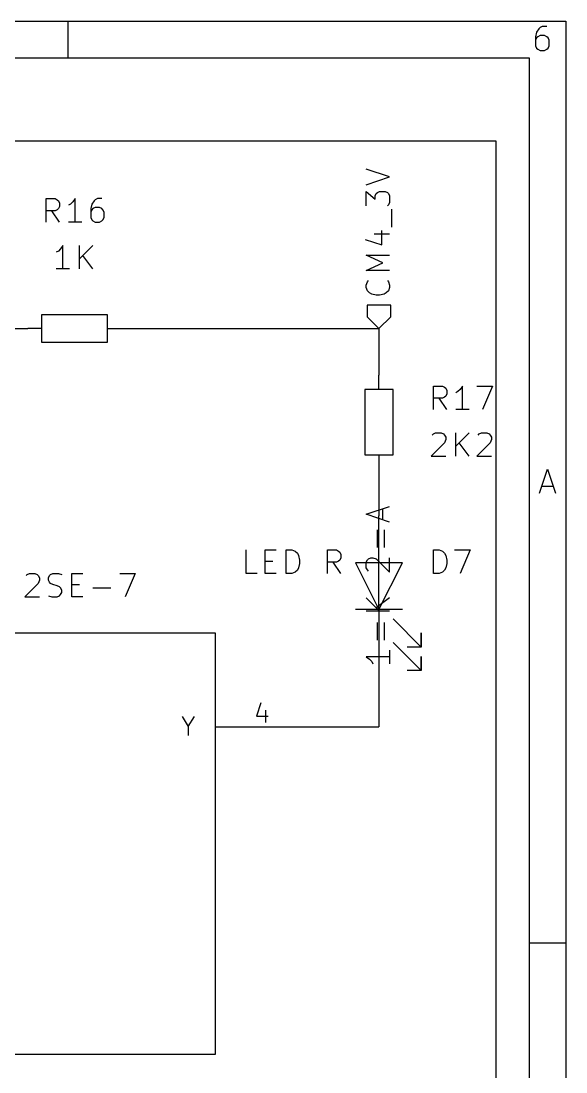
# Model space of a CAD drawing. Header units: millimetres. Extents: x 10 to 287, y -200 to -10.
# Drawn here: x 257.4 to 287, y -67 to -10 of the extents above; entities that cross this region are included whole.
import ezdxf

# ---------------------------------------------------------------- set-up
doc = ezdxf.new("R2010")
doc.units = ezdxf.units.MM
for name, color, linetype in [('GREENSIXTYFIVE', 129, 'CONTINUOUS'), ('LIGHTBLUE', 172, 'CONTINUOUS'), ('LIGHTGREEN', 92, 'CONTINUOUS'), ('LIGHTRED', 12, 'CONTINUOUS'), ('MAGENTA', 214, 'CONTINUOUS'), ('RED', 14, 'CONTINUOUS'), ('WHITE', 250, 'CONTINUOUS'), ('YELLOWTHREE', 44, 'CONTINUOUS')]:
    doc.layers.add(name, color=color, linetype=linetype)

msp = doc.modelspace()

# ---------------------------------------------------------------- linework, layer by layer
at = {"layer": 'GREENSIXTYFIVE', "linetype": 'CONTINUOUS'}
for p, q in [((258.8078, -20.8991), (258.8078, -19.6291)), ((258.8078, -19.6291), (259.2916, -19.6291)), ((259.2916, -19.6291), (259.4126, -19.6896)), ((259.4126, -19.6896), (259.4731, -19.7501)), ((259.4731, -19.7501), (259.5335, -19.871)), ((259.5335, -19.871), (259.5335, -20.0525)), ((260.1383, -19.9315), (260.0174, -19.992)), ((260.2593, -19.8106), (260.1383, -19.9315)), ((260.3802, -19.6291), (260.2593, -19.8106)), ((260.3802, -20.8991), (260.3802, -19.6291)), ((261.2873, -19.9315), (261.2269, -20.1734)), ((261.4083, -19.7501), (261.2873, -19.9315)), ((261.4688, -19.6896), (261.4083, -19.7501)), ((261.5897, -19.6291), (261.4688, -19.6896)), ((261.8316, -19.6291), (261.5897, -19.6291)), ((259.2916, -20.2944), (258.8078, -20.2944)), ((259.5335, -20.8991), (259.1102, -20.2944)), ((259.4126, -20.2339), (259.2916, -20.2944)), ((259.4731, -20.1734), (259.4126, -20.2339)), ((259.5335, -20.0525), (259.4731, -20.1734)), ((261.2269, -20.1734), (261.2269, -20.6572)), ((261.2873, -20.2339), (261.2269, -20.3548)), ((261.3478, -20.1734), (261.2873, -20.2339)), ((261.4688, -20.1129), (261.3478, -20.1734)), ((261.7107, -20.1129), (261.4688, -20.1129)), ((261.8316, -20.1734), (261.7107, -20.1129)), ((261.8921, -20.2339), (261.8316, -20.1734)), ((261.9526, -20.3548), (261.8921, -20.2339)), ((261.9526, -20.6572), (261.9526, -20.3548)), ((260.7431, -20.8991), (260.0174, -20.8991)), ((261.2269, -20.6572), (261.2873, -20.7782)), ((261.2873, -20.7782), (261.3478, -20.8387)), ((261.3478, -20.8387), (261.4688, -20.8991)), ((261.4688, -20.8991), (261.7107, -20.8991)), ((261.7107, -20.8991), (261.8316, -20.8387)), ((261.8316, -20.8387), (261.8921, -20.7782)), ((261.8921, -20.7782), (261.9526, -20.6572)), ((259.7149, -22.1691), (259.594, -22.3506)), ((259.7149, -23.4391), (259.7149, -22.1691)), ((260.622, -23.4391), (260.622, -22.1691)), ((261.3477, -22.1691), (260.622, -22.8948)), ((259.473, -22.4715), (259.3521, -22.532)), ((259.594, -22.3506), (259.473, -22.4715)), ((261.3477, -23.4391), (260.8035, -22.7134)), ((260.0778, -23.4391), (259.3521, -23.4391)), ((279.8135, -31.0591), (279.8135, -29.7891)), ((279.8135, -29.7891), (280.2973, -29.7891)), ((280.2973, -29.7891), (280.4183, -29.8496)), ((280.4183, -29.8496), (280.4788, -29.9101)), ((280.4788, -29.9101), (280.5392, -30.031)), ((280.5392, -30.031), (280.5392, -30.2125)), ((281.144, -30.0915), (281.0231, -30.152)), ((281.265, -29.9706), (281.144, -30.0915)), ((281.3859, -29.7891), (281.265, -29.9706)), ((281.3859, -31.0591), (281.3859, -29.7891)), ((282.1721, -29.7891), (283.0187, -29.7891)), ((283.0187, -29.7891), (282.4745, -31.0591)), ((280.2973, -30.4544), (279.8135, -30.4544)), ((280.5392, -31.0591), (280.1159, -30.4544)), ((280.4183, -30.3939), (280.2973, -30.4544)), ((280.4788, -30.3334), (280.4183, -30.3939)), ((280.5392, -30.2125), (280.4788, -30.3334)), ((281.7488, -31.0591), (281.0231, -31.0591)), ((279.7531, -32.4501), (279.8135, -32.3896)), ((279.8135, -32.3896), (279.9345, -32.3291)), ((279.9345, -32.3291), (280.2369, -32.3291)), ((280.2369, -32.3291), (280.3578, -32.3896)), ((280.3578, -32.3896), (280.4183, -32.4501)), ((280.4183, -32.4501), (280.4788, -32.571)), ((281.023, -33.5991), (281.023, -32.3291)), ((281.7487, -32.3291), (281.023, -33.0548)), ((282.2326, -32.4501), (282.293, -32.3896)), ((282.293, -32.3896), (282.414, -32.3291)), ((282.414, -32.3291), (282.7164, -32.3291)), ((282.7164, -32.3291), (282.8373, -32.3896)), ((282.8373, -32.3896), (282.8978, -32.4501)), ((282.8978, -32.4501), (282.9583, -32.571)), ((280.4183, -32.8734), (279.6926, -33.5991)), ((280.4788, -32.692), (280.4183, -32.8734)), ((280.4788, -32.571), (280.4788, -32.692)), ((281.7487, -33.5991), (281.2045, -32.8734)), ((282.8978, -32.8734), (282.1721, -33.5991)), ((282.9583, -32.692), (282.8978, -32.8734)), ((282.9583, -32.571), (282.9583, -32.692)), ((279.6926, -33.5991), (280.4788, -33.5991)), ((282.1721, -33.5991), (282.9583, -33.5991)), ((269.6535, -39.9491), (269.6535, -38.6791)), ((269.6535, -39.9491), (269.6535, -38.6791)), ((270.6816, -39.9491), (270.6816, -38.6791)), ((270.6816, -38.6791), (271.2864, -38.6791)), ((270.6816, -39.9491), (270.6816, -38.6791)), ((270.6816, -38.6791), (271.2864, -38.6791)), ((271.8306, -39.9491), (271.8306, -38.6791)), ((271.8306, -38.6791), (272.133, -38.6791)), ((271.8306, -39.9491), (271.8306, -38.6791)), ((271.8306, -38.6791), (272.133, -38.6791)), ((272.133, -38.6791), (272.3144, -38.7396)), ((272.133, -38.6791), (272.3144, -38.7396)), ((272.3144, -38.7396), (272.4354, -38.8606)), ((272.3144, -38.7396), (272.4354, -38.8606)), ((274.0682, -39.9491), (274.0682, -38.6791)), ((274.0682, -38.6791), (274.552, -38.6791)), ((274.0682, -39.9491), (274.0682, -38.6791)), ((274.0682, -38.6791), (274.552, -38.6791)), ((274.552, -38.6791), (274.673, -38.7396)), ((274.552, -38.6791), (274.673, -38.7396)), ((274.673, -38.7396), (274.7335, -38.8001)), ((274.673, -38.7396), (274.7335, -38.8001)), ((279.8135, -39.9491), (279.8135, -38.6791)), ((279.8135, -38.6791), (280.1159, -38.6791)), ((279.8135, -39.9491), (279.8135, -38.6791)), ((279.8135, -38.6791), (280.1159, -38.6791)), ((280.1159, -38.6791), (280.2973, -38.7396)), ((280.1159, -38.6791), (280.2973, -38.7396)), ((280.2973, -38.7396), (280.4183, -38.8606)), ((280.2973, -38.7396), (280.4183, -38.8606)), ((280.9626, -38.6791), (281.8092, -38.6791)), ((280.9626, -38.6791), (281.8092, -38.6791)), ((281.8092, -38.6791), (281.265, -39.9491)), ((281.8092, -38.6791), (281.265, -39.9491)), ((270.6816, -39.2839), (271.105, -39.2839)), ((270.6816, -39.2839), (271.105, -39.2839)), ((272.4354, -38.8606), (272.4959, -38.9815)), ((272.4354, -38.8606), (272.4959, -38.9815)), ((272.4959, -38.9815), (272.5563, -39.2234)), ((272.4959, -38.9815), (272.5563, -39.2234)), ((272.5563, -39.2234), (272.5563, -39.4048)), ((272.5563, -39.2234), (272.5563, -39.4048)), ((274.673, -39.2839), (274.552, -39.3444)), ((274.673, -39.2839), (274.552, -39.3444)), ((274.7335, -39.2234), (274.673, -39.2839)), ((274.7335, -39.2234), (274.673, -39.2839)), ((274.7335, -38.8001), (274.7939, -38.921)), ((274.7335, -38.8001), (274.7939, -38.921)), ((274.7939, -39.1025), (274.7335, -39.2234)), ((274.7939, -39.1025), (274.7335, -39.2234)), ((274.7939, -38.921), (274.7939, -39.1025)), ((274.7939, -38.921), (274.7939, -39.1025)), ((280.4183, -38.8606), (280.4788, -38.9815)), ((280.4183, -38.8606), (280.4788, -38.9815)), ((280.4788, -38.9815), (280.5392, -39.2234)), ((280.4788, -38.9815), (280.5392, -39.2234)), ((280.5392, -39.2234), (280.5392, -39.4048)), ((280.5392, -39.2234), (280.5392, -39.4048)), ((272.4354, -39.7677), (272.3144, -39.8887)), ((272.4354, -39.7677), (272.3144, -39.8887)), ((272.4959, -39.6467), (272.4354, -39.7677)), ((272.4959, -39.6467), (272.4354, -39.7677)), ((272.5563, -39.4048), (272.4959, -39.6467)), ((272.5563, -39.4048), (272.4959, -39.6467)), ((274.552, -39.3444), (274.0682, -39.3444)), ((274.552, -39.3444), (274.0682, -39.3444)), ((274.7939, -39.9491), (274.3706, -39.3444)), ((274.7939, -39.9491), (274.3706, -39.3444)), ((280.4183, -39.7677), (280.2973, -39.8887)), ((280.4183, -39.7677), (280.2973, -39.8887)), ((280.4788, -39.6467), (280.4183, -39.7677)), ((280.4788, -39.6467), (280.4183, -39.7677)), ((280.5392, -39.4048), (280.4788, -39.6467)), ((280.5392, -39.4048), (280.4788, -39.6467)), ((257.7193, -40.0702), (257.7797, -40.0097)), ((257.7193, -40.0702), (257.7797, -40.0097)), ((257.7797, -40.0097), (257.9007, -39.9492)), ((257.7797, -40.0097), (257.9007, -39.9492)), ((257.9007, -39.9492), (258.2031, -39.9492)), ((257.9007, -39.9492), (258.2031, -39.9492)), ((258.2031, -39.9492), (258.324, -40.0097)), ((258.2031, -39.9492), (258.324, -40.0097)), ((258.324, -40.0097), (258.3845, -40.0702)), ((258.324, -40.0097), (258.3845, -40.0702)), ((258.3845, -40.0702), (258.445, -40.1911)), ((258.3845, -40.0702), (258.445, -40.1911)), ((258.445, -40.3121), (258.3845, -40.4935)), ((258.445, -40.3121), (258.3845, -40.4935)), ((258.445, -40.1911), (258.445, -40.3121)), ((258.445, -40.1911), (258.445, -40.3121)), ((258.9288, -40.1911), (258.9892, -40.0702)), ((258.9288, -40.1911), (258.9892, -40.0702)), ((258.9288, -40.3121), (258.9288, -40.1911)), ((258.9288, -40.3121), (258.9288, -40.1911)), ((258.9892, -40.433), (258.9288, -40.3121)), ((258.9892, -40.433), (258.9288, -40.3121)), ((258.9892, -40.0702), (259.0497, -40.0097)), ((258.9892, -40.0702), (259.0497, -40.0097)), ((259.0497, -40.4935), (258.9892, -40.433)), ((259.0497, -40.4935), (258.9892, -40.433)), ((259.0497, -40.0097), (259.1707, -39.9492)), ((259.0497, -40.0097), (259.1707, -39.9492)), ((259.1707, -39.9492), (259.473, -39.9492)), ((259.1707, -39.9492), (259.473, -39.9492)), ((259.473, -39.9492), (259.6545, -40.0097)), ((259.473, -39.9492), (259.6545, -40.0097)), ((260.1987, -41.2192), (260.1987, -39.9492)), ((260.1987, -39.9492), (260.8035, -39.9492)), ((260.1987, -41.2192), (260.1987, -39.9492)), ((260.1987, -39.9492), (260.8035, -39.9492)), ((262.7992, -39.9492), (263.6458, -39.9492)), ((262.7992, -39.9492), (263.6458, -39.9492)), ((263.6458, -39.9492), (263.1016, -41.2192)), ((263.6458, -39.9492), (263.1016, -41.2192)), ((270.2583, -39.9491), (269.6535, -39.9491)), ((270.2583, -39.9491), (269.6535, -39.9491)), ((271.2864, -39.9491), (270.6816, -39.9491)), ((271.2864, -39.9491), (270.6816, -39.9491)), ((272.133, -39.9491), (271.8306, -39.9491)), ((272.133, -39.9491), (271.8306, -39.9491)), ((272.3144, -39.8887), (272.133, -39.9491)), ((272.3144, -39.8887), (272.133, -39.9491)), ((280.1159, -39.9491), (279.8135, -39.9491)), ((280.1159, -39.9491), (279.8135, -39.9491)), ((280.2973, -39.8887), (280.1159, -39.9491)), ((280.2973, -39.8887), (280.1159, -39.9491)), ((258.3845, -40.4935), (257.6588, -41.2192)), ((258.3845, -40.4935), (257.6588, -41.2192)), ((259.1707, -40.554), (259.0497, -40.4935)), ((259.1707, -40.554), (259.0497, -40.4935)), ((259.4126, -40.6145), (259.1707, -40.554)), ((259.4126, -40.6145), (259.1707, -40.554)), ((259.5335, -40.6749), (259.4126, -40.6145)), ((259.5335, -40.6749), (259.4126, -40.6145)), ((259.594, -40.7354), (259.5335, -40.6749)), ((259.594, -40.7354), (259.5335, -40.6749)), ((259.6545, -40.8564), (259.594, -40.7354)), ((259.6545, -40.8564), (259.594, -40.7354)), ((259.594, -41.0983), (259.6545, -40.9773)), ((259.594, -41.0983), (259.6545, -40.9773)), ((259.6545, -40.9773), (259.6545, -40.8564)), ((259.6545, -40.9773), (259.6545, -40.8564)), ((260.1987, -40.554), (260.6221, -40.554)), ((260.1987, -40.554), (260.6221, -40.554)), ((261.3477, -40.7354), (262.3154, -40.7354)), ((261.3477, -40.7354), (262.3154, -40.7354)), ((257.6588, -41.2192), (258.445, -41.2192)), ((257.6588, -41.2192), (258.445, -41.2192)), ((258.9288, -41.1588), (259.1102, -41.2192)), ((258.9288, -41.1588), (259.1102, -41.2192)), ((259.1102, -41.2192), (259.4126, -41.2192)), ((259.1102, -41.2192), (259.4126, -41.2192)), ((259.4126, -41.2192), (259.5335, -41.1588)), ((259.4126, -41.2192), (259.5335, -41.1588)), ((259.5335, -41.1588), (259.594, -41.0983)), ((259.5335, -41.1588), (259.594, -41.0983)), ((260.8035, -41.2192), (260.1987, -41.2192)), ((260.8035, -41.2192), (260.1987, -41.2192)), ((266.1798, -47.714), (266.5185, -48.2462)), ((266.1798, -47.714), (266.5185, -48.2462)), ((266.5185, -48.2462), (266.8571, -47.714)), ((266.5185, -48.2462), (266.8571, -47.714)), ((266.5185, -48.2462), (266.5185, -48.73)), ((266.5185, -48.2462), (266.5185, -48.73))]:
    msp.add_line(p, q, dxfattribs=at)
at = {"layer": 'LIGHTBLUE', "linetype": 'CONTINUOUS'}
for p, q in [((283.21, -16.51), (224.79, -16.51)), ((283.21, -76.2), (283.21, -16.51))]:
    msp.add_line(p, q, dxfattribs=at)
at = {"layer": 'LIGHTGREEN', "linetype": 'CONTINUOUS'}
for p, q in [((256.54, -26.67), (257.81, -26.67)), ((262.89, -26.67), (276.86, -26.67)), ((276.86, -26.67), (276.86, -29.21)), ((276.86, -34.29), (276.86, -36.83)), ((276.86, -44.45), (276.86, -48.26)), ((273.05, -48.26), (276.86, -48.26))]:
    msp.add_line(p, q, dxfattribs=at)
at = {"layer": 'LIGHTRED', "linetype": 'CONTINUOUS'}
for p, q in [((270.4616, -46.9697), (270.2197, -47.6954)), ((270.4616, -46.9697), (270.2197, -47.6954)), ((270.2197, -47.6954), (270.8486, -47.6954)), ((270.2197, -47.6954), (270.8486, -47.6954)), ((270.7035, -47.3567), (270.7035, -48.034)), ((270.7035, -47.3567), (270.7035, -48.034))]:
    msp.add_line(p, q, dxfattribs=at)
at = {"layer": 'MAGENTA', "linetype": 'CONTINUOUS'}
for p, q in [((276.1692, -36.7393), (277.4392, -36.3159)), ((276.1692, -36.7393), (277.4392, -36.3159)), ((277.0764, -37.0416), (277.0764, -36.4369)), ((277.0764, -37.0416), (277.0764, -36.4369)), ((277.4392, -37.1626), (276.1692, -36.7393)), ((277.4392, -37.1626), (276.1692, -36.7393)), ((276.774, -38.5536), (276.774, -37.586)), ((276.774, -38.5536), (276.774, -37.586)), ((277.1368, -37.586), (277.1368, -38.5536)), ((277.1368, -37.586), (277.1368, -38.5536)), ((276.1692, -39.3397), (276.2297, -39.2188)), ((276.1692, -39.3397), (276.2297, -39.2188)), ((276.2297, -39.2188), (276.2902, -39.1583)), ((276.2297, -39.2188), (276.2902, -39.1583)), ((276.2902, -39.1583), (276.4111, -39.0978)), ((276.2902, -39.1583), (276.4111, -39.0978)), ((276.4111, -39.0978), (276.5321, -39.0978)), ((276.4111, -39.0978), (276.5321, -39.0978)), ((276.5321, -39.0978), (276.7135, -39.1583)), ((276.5321, -39.0978), (276.7135, -39.1583)), ((276.7135, -39.1583), (277.4392, -39.884)), ((276.7135, -39.1583), (277.4392, -39.884)), ((277.4392, -39.884), (277.4392, -39.0978)), ((277.4392, -39.884), (277.4392, -39.0978)), ((276.1692, -39.6421), (276.1692, -39.3397)), ((276.1692, -39.6421), (276.1692, -39.3397)), ((276.2297, -39.7631), (276.1692, -39.6421)), ((276.2297, -39.7631), (276.1692, -39.6421)), ((276.2902, -39.8235), (276.2297, -39.7631)), ((276.2902, -39.8235), (276.2297, -39.7631)), ((276.1692, -41.275), (276.8949, -42.0007)), ((276.1692, -41.275), (276.8949, -42.0007)), ((277.4392, -41.275), (276.7135, -41.8192)), ((277.4392, -41.275), (276.7135, -41.8192)), ((277.4392, -42.0007), (276.1692, -42.0007)), ((277.4392, -42.0007), (276.1692, -42.0007)), ((276.774, -43.5731), (276.774, -42.6055)), ((276.774, -43.5731), (276.774, -42.6055)), ((277.1368, -42.6055), (277.1368, -43.5731)), ((277.1368, -42.6055), (277.1368, -43.5731)), ((277.4392, -44.1173), (277.4392, -44.843)), ((277.4392, -44.1173), (277.4392, -44.843)), ((277.4392, -44.4802), (276.1692, -44.4802)), ((276.1692, -44.4802), (276.3507, -44.6011)), ((277.4392, -44.4802), (276.1692, -44.4802)), ((276.1692, -44.4802), (276.3507, -44.6011)), ((276.3507, -44.6011), (276.4716, -44.7221)), ((276.3507, -44.6011), (276.4716, -44.7221)), ((276.4716, -44.7221), (276.5321, -44.843)), ((276.4716, -44.7221), (276.5321, -44.843))]:
    msp.add_line(p, q, dxfattribs=at)
at = {"layer": 'RED', "linetype": 'CONTINUOUS'}
for p, q in [((10, -10), (287.0022, -10)), ((260, -12), (260, -10)), ((287.0022, -10), (287.0022, -200.0072)), ((285.4081, -10.6032), (285.3462, -10.8508)), ((285.5319, -10.4175), (285.4081, -10.6032)), ((285.5938, -10.7889), (285.47, -10.8508)), ((285.5938, -10.3556), (285.5319, -10.4175)), ((285.7176, -10.2937), (285.5938, -10.3556)), ((285.8414, -10.7889), (285.5938, -10.7889)), ((285.9652, -10.2937), (285.7176, -10.2937)), ((285.9652, -10.8508), (285.8414, -10.7889)), ((285.3462, -10.8508), (285.3462, -11.346)), ((285.4081, -10.9127), (285.3462, -11.0365)), ((285.3462, -11.346), (285.4081, -11.4698)), ((285.47, -10.8508), (285.4081, -10.9127)), ((286.0271, -10.9127), (285.9652, -10.8508)), ((286.089, -11.0365), (286.0271, -10.9127)), ((286.0271, -11.4698), (286.089, -11.346)), ((286.089, -11.346), (286.089, -11.0365)), ((285.4081, -11.4698), (285.47, -11.5318)), ((285.47, -11.5318), (285.5938, -11.5937)), ((285.5938, -11.5937), (285.8414, -11.5937)), ((285.8414, -11.5937), (285.9652, -11.5318)), ((285.9652, -11.5318), (286.0271, -11.4698)), ((12, -12), (285.0022, -12)), ((285.0022, -12), (285.0022, -198.0072)), ((258.572, -27.432), (258.572, -25.908)), ((258.572, -25.908), (262.128, -25.908)), ((262.128, -25.908), (262.128, -27.432)), ((258.572, -26.67), (257.81, -26.67)), ((262.128, -26.67), (262.89, -26.67)), ((262.128, -27.432), (258.572, -27.432)), ((276.86, -29.972), (276.86, -29.21)), ((277.622, -29.972), (276.098, -29.972)), ((276.098, -29.972), (276.098, -33.528)), ((277.622, -33.528), (277.622, -29.972)), ((276.098, -33.528), (277.622, -33.528)), ((276.86, -33.528), (276.86, -34.29)), ((285.5689, -35.5937), (286.0022, -34.2937)), ((286.0022, -34.2937), (286.4355, -35.5937)), ((285.6927, -35.2222), (286.3117, -35.2222)), ((276.86, -39.37), (276.86, -36.83)), ((276.86, -39.37), (276.86, -36.83)), ((278.13, -39.37), (275.59, -39.37)), ((275.59, -39.37), (276.86, -41.91)), ((276.86, -41.91), (276.86, -39.37)), ((276.86, -41.91), (278.13, -39.37)), ((278.13, -41.91), (275.59, -41.91)), ((276.86, -41.91), (276.86, -44.45)), ((276.86, -41.91), (276.86, -44.45)), ((277.622, -42.418), (279.146, -43.942)), ((242.57, -43.18), (267.97, -43.18)), ((267.97, -43.18), (267.97, -66.04)), ((279.146, -43.942), (279.146, -43.18)), ((279.146, -43.18), (279.146, -43.942)), ((277.622, -43.688), (279.146, -45.212)), ((279.146, -43.942), (278.384, -43.942)), ((279.146, -45.212), (279.146, -44.45)), ((279.146, -44.45), (279.146, -45.212)), ((279.146, -45.212), (278.384, -45.212)), ((267.97, -48.26), (273.05, -48.26)), ((267.97, -48.26), (273.05, -48.26)), ((287.0022, -60), (285.0022, -60)), ((267.97, -66.04), (242.57, -66.04))]:
    msp.add_line(p, q, dxfattribs=at)
at = {"layer": 'WHITE', "linetype": 'CONTINUOUS'}
for p, q in [((242.57, -43.18), (267.97, -43.18)), ((267.97, -43.18), (267.97, -66.04)), ((267.97, -66.04), (242.57, -66.04))]:
    msp.add_line(p, q, dxfattribs=at)
at = {"layer": 'YELLOWTHREE', "linetype": 'CONTINUOUS'}
for p, q in [((277.4392, -18.4528), (276.1692, -18.0294)), ((276.1692, -18.8761), (277.4392, -18.4528)), ((276.1692, -20.0251), (276.1692, -19.2389)), ((276.1692, -19.2389), (276.653, -19.6623)), ((276.653, -19.4808), (276.7135, -19.3599)), ((276.7135, -19.3599), (276.774, -19.2994)), ((276.774, -19.2994), (276.8949, -19.2389)), ((276.8949, -19.2389), (277.1973, -19.2389)), ((277.1973, -19.2389), (277.3183, -19.2994)), ((277.3183, -19.2994), (277.3788, -19.3599)), ((277.3788, -19.3599), (277.4392, -19.4808)), ((276.653, -19.6623), (276.653, -19.4808)), ((277.4392, -19.8437), (277.3788, -19.9646)), ((277.4392, -19.4808), (277.4392, -19.8437)), ((277.3788, -19.9646), (277.3183, -20.0251)), ((277.5602, -21.1742), (277.5602, -20.2065)), ((276.5926, -21.537), (277.4392, -21.537)), ((277.0159, -22.1417), (277.0159, -21.3556)), ((276.1088, -21.8394), (277.0159, -22.1417)), ((277.0764, -23.1093), (276.1692, -22.686)), ((276.1692, -22.686), (277.4392, -22.686)), ((276.1692, -23.5327), (277.0764, -23.1093)), ((277.4392, -23.5327), (276.1692, -23.5327)), ((276.1692, -24.3189), (276.2297, -24.1374)), ((276.1692, -24.4398), (276.1692, -24.3189)), ((276.2297, -24.6212), (276.1692, -24.4398)), ((276.2297, -24.1374), (276.2902, -24.077)), ((277.3183, -24.077), (277.3788, -24.1374)), ((277.3788, -24.1374), (277.4392, -24.3189)), ((277.4392, -24.4398), (277.3788, -24.6212)), ((277.4392, -24.3189), (277.4392, -24.4398)), ((276.3507, -24.7422), (276.2297, -24.6212)), ((276.4716, -24.8027), (276.3507, -24.7422)), ((276.7135, -24.8631), (276.4716, -24.8027)), ((276.8949, -24.8631), (276.7135, -24.8631)), ((277.1368, -24.8027), (276.8949, -24.8631)), ((277.2578, -24.7422), (277.1368, -24.8027)), ((277.3788, -24.6212), (277.2578, -24.7422)), ((277.495, -25.4), (276.225, -25.4)), ((276.225, -25.4), (276.225, -26.035)), ((277.495, -26.035), (277.495, -25.4)), ((276.225, -26.035), (276.86, -26.67)), ((276.86, -26.67), (277.495, -26.035))]:
    msp.add_line(p, q, dxfattribs=at)

doc.saveas('drawing.dxf')
